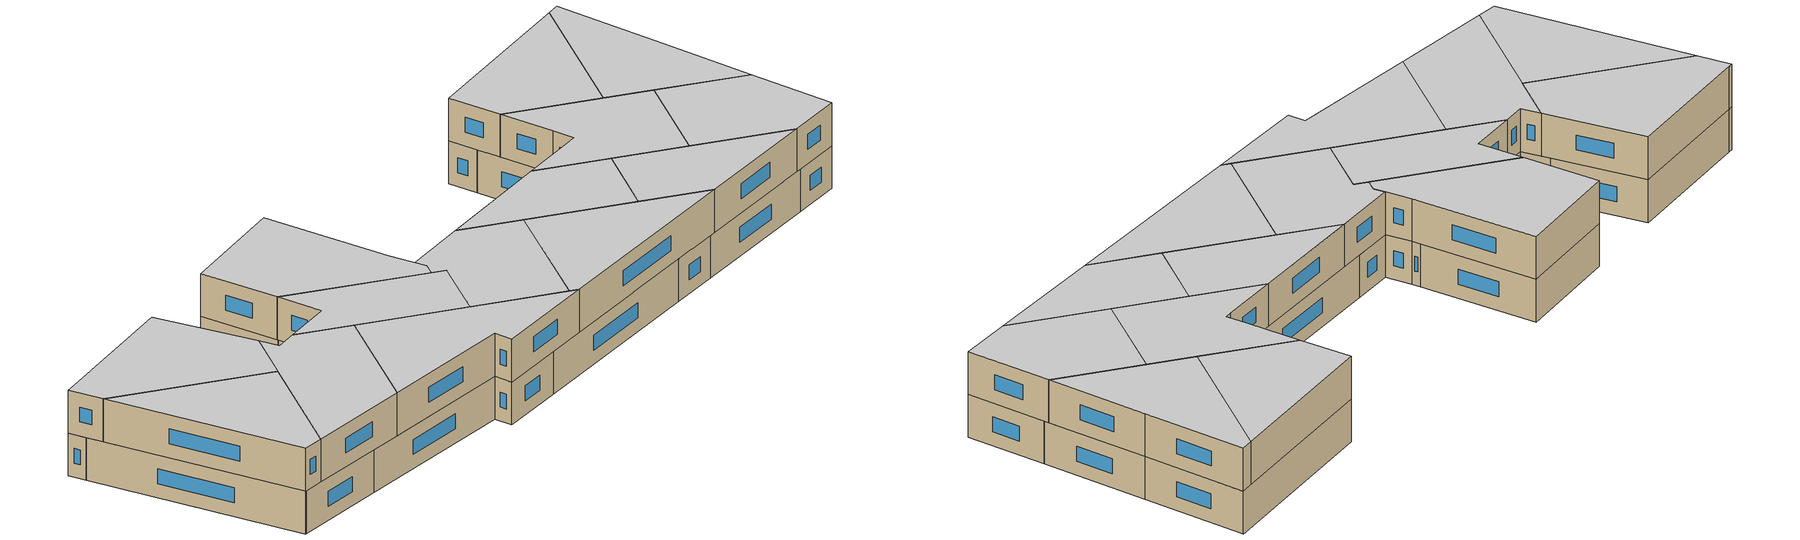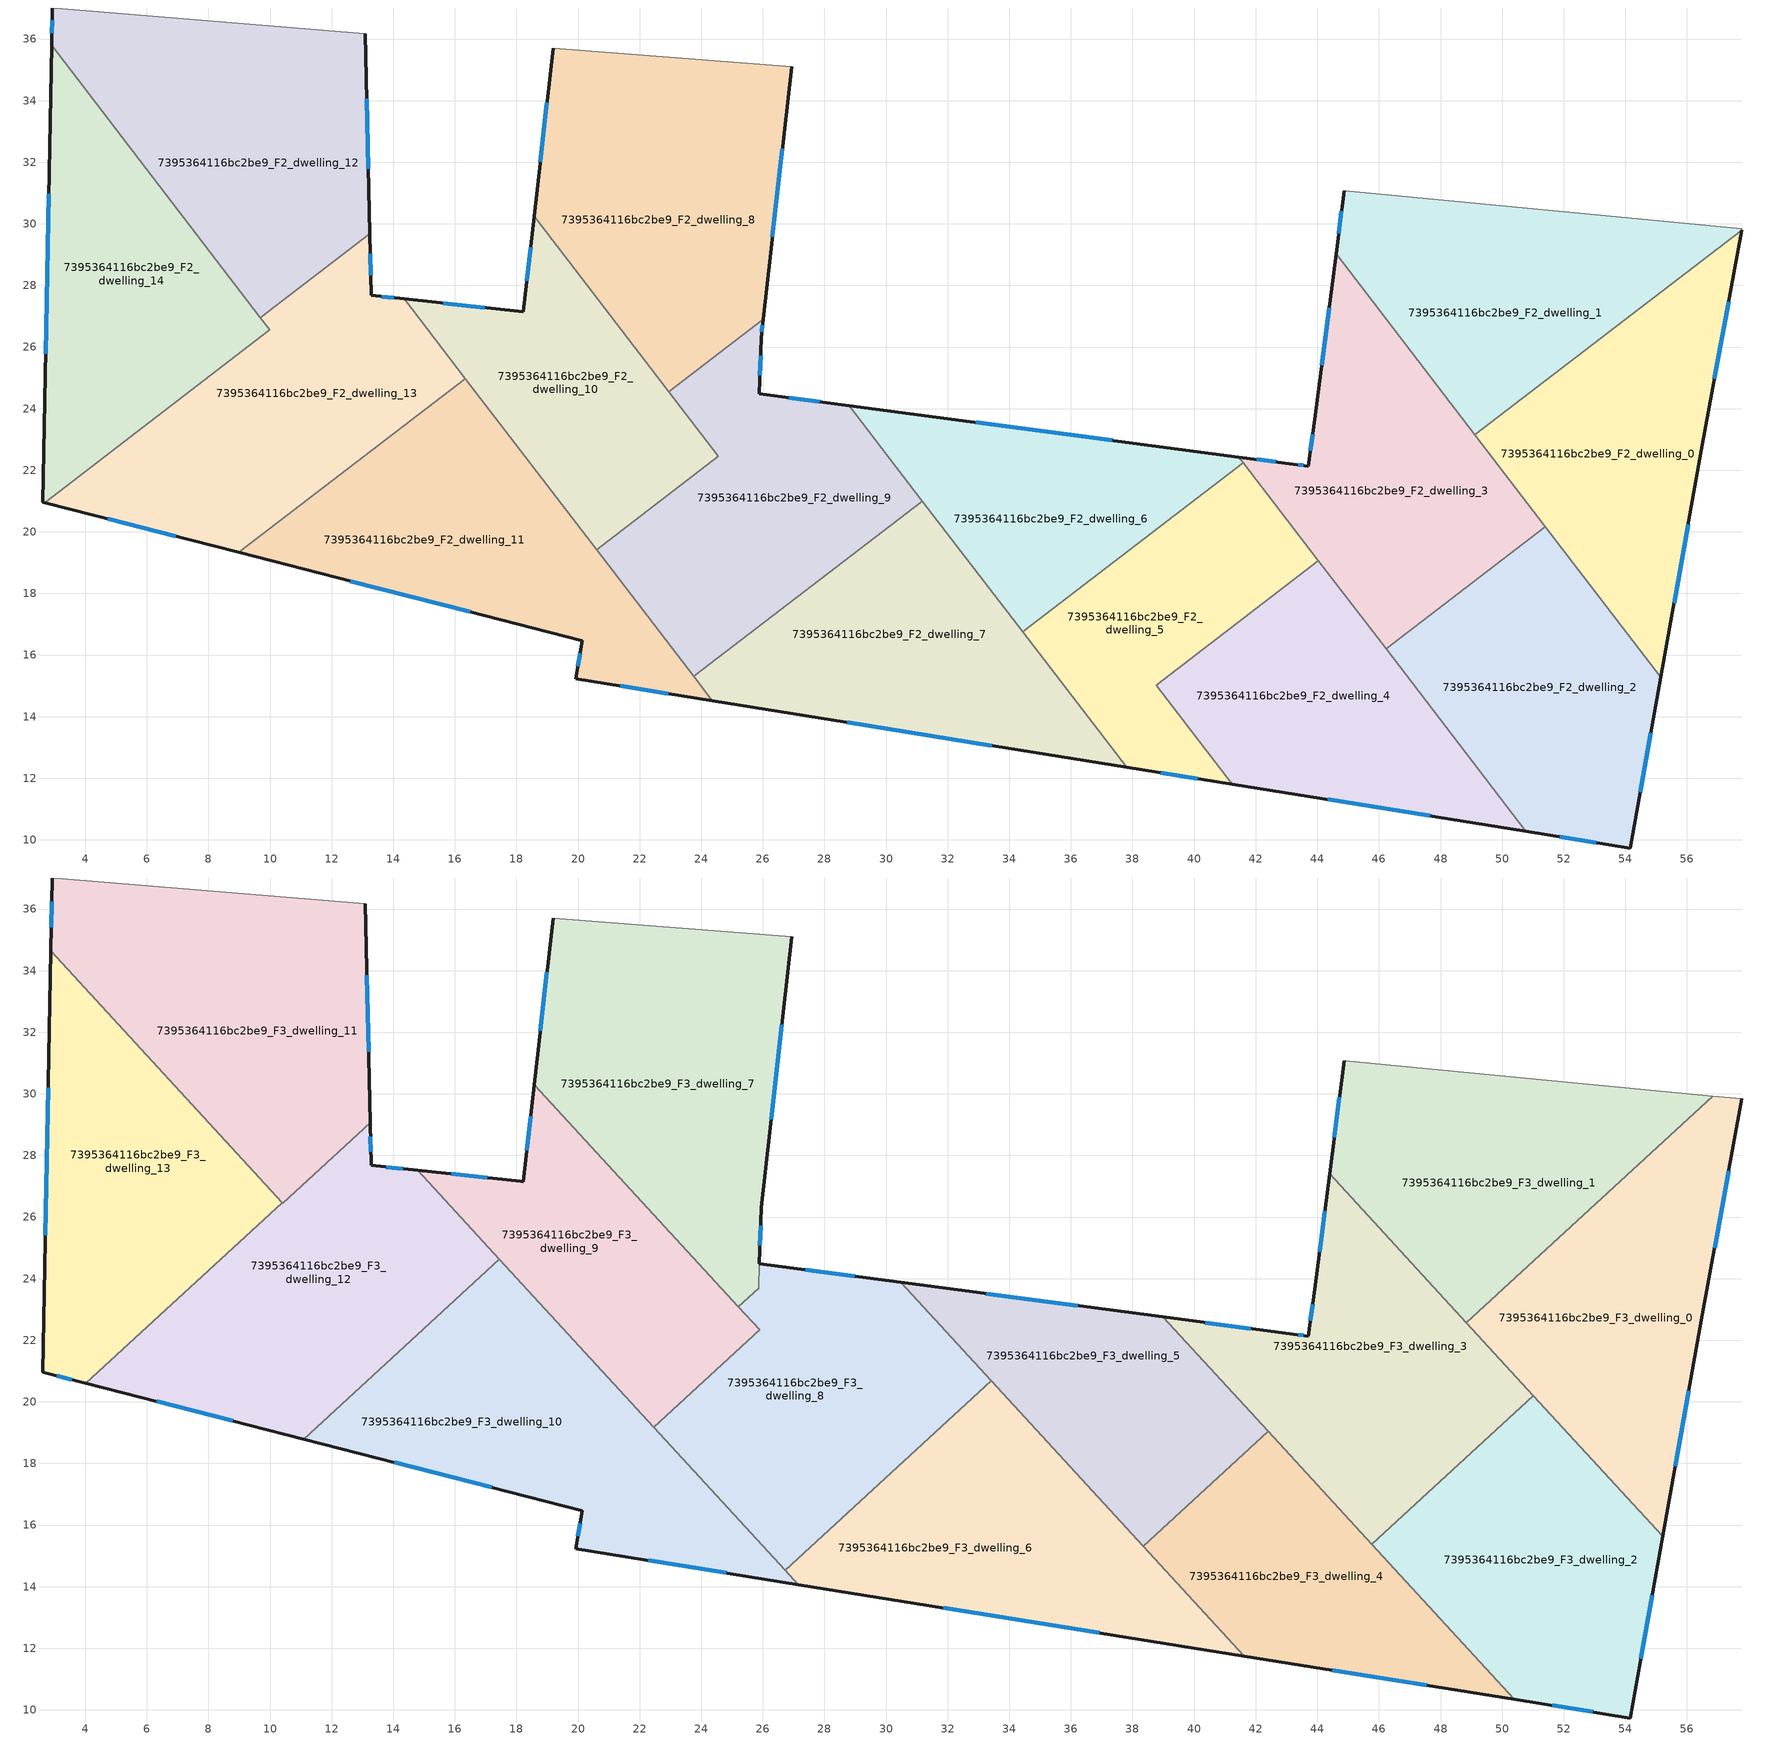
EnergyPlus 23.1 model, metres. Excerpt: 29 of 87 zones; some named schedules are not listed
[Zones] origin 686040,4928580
7395364116bc2be9_F2_dwelling_0
 floor to 7395364116bc2be9_F1_dwelling_0 (EU_floor_Construction): 57.77,29.79 56.47,22.64 55.15,15.28 49.11,23.15 z6
 wall outside (EU_wall_Construction): 55.15,15.28 56.47,22.64 57.77,29.79 z6:9
 wall to 7395364116bc2be9_F2_dwelling_1 (EU_wall_Construction): 57.77,29.79 49.11,23.15 z6:9
 wall to 7395364116bc2be9_F2_dwelling_2 (EU_wall_Construction): 51.4,20.17 55.15,15.28 z6:9
 wall to 7395364116bc2be9_F2_dwelling_3 (EU_wall_Construction): 49.11,23.15 51.4,20.17 z6:9
 window (EU_Window_Construction): 56.89,24.97 57.35,27.47 / 55.58,17.68 56.04,20.25 z6.98:8.02
 ceiling adiabatic (EU_roof_Construction): 55.22,15.63 56.47,22.64 57.77,29.79 51.27,24.81 49.26,22.96 53.19,17.84 z9
7395364116bc2be9_F2_dwelling_1
 floor to 7395364116bc2be9_F1_dwelling_1 (EU_floor_Construction): 57.78,29.84 57.77,29.79 49.11,23.15 44.61,29.03 44.87,31.08 z6
 wall outside (EU_wall_Construction): 44.87,31.08 44.61,29.03 z6:9
 wall adiabatic (EU_wall_Construction): 57.77,29.79 57.78,29.84 44.87,31.08 z6:9
 wall to 7395364116bc2be9_F2_dwelling_3 (EU_wall_Construction): 44.61,29.03 49.11,23.15 z6:9
 window (EU_Window_Construction): 44.78,30.41 44.69,29.7 z6.98:8.02
7395364116bc2be9_F2_dwelling_10
 floor to 7395364116bc2be9_F1_dwelling_10 (EU_floor_Construction): 18.57,30.25 24.55,22.46 20.6,19.43 14.36,27.56 18.22,27.15 z6
 wall outside (EU_wall_Construction): 18.57,30.25 18.22,27.15 14.36,27.56 z6:9
 wall to 7395364116bc2be9_F2_dwelling_9 (EU_wall_Construction): 20.6,19.43 24.55,22.46 22.94,24.55 z6:9
 wall to 7395364116bc2be9_F2_dwelling_8 (EU_wall_Construction): 22.94,24.55 18.57,30.25 z6:9
 wall to 7395364116bc2be9_F2_dwelling_11 (EU_wall_Construction): 16.34,24.98 20.6,19.43 z6:9
 wall to 7395364116bc2be9_F2_dwelling_13 (EU_wall_Construction): 14.36,27.56 16.34,24.98 z6:9
 window (EU_Window_Construction): 18.46,29.24 18.33,28.16 / 16.97,27.28 15.62,27.43 z6.98:8.02
7395364116bc2be9_F2_dwelling_11
 floor to 7395364116bc2be9_F1_dwelling_11 (EU_floor_Construction): 16.34,24.98 24.36,14.52 19.93,15.23 20.13,16.47 8.98,19.33 z6
 wall outside (EU_wall_Construction): 8.98,19.33 20.13,16.47 19.93,15.23 24.36,14.52 z6:9
 wall to 7395364116bc2be9_F2_dwelling_13 (EU_wall_Construction): 16.34,24.98 8.98,19.33 z6:9
 wall to 7395364116bc2be9_F2_dwelling_7 (EU_wall_Construction): 24.36,14.52 23.76,15.31 z6:9
 wall to 7395364116bc2be9_F2_dwelling_9 (EU_wall_Construction): 23.76,15.31 20.6,19.43 z6:9
 window (EU_Window_Construction): 21.37,15 22.92,14.75 / 20.06,16.06 20,15.63 / 12.61,18.4 16.5,17.4 z6.98:8.02
7395364116bc2be9_F2_dwelling_12
 floor to 7395364116bc2be9_F1_dwelling_12 (EU_floor_Construction): 13.09,36.17 13.24,29.67 9.69,26.95 2.91,35.79 2.93,37.01 3.24,36.99 z6
 wall outside (EU_wall_Construction): 13.24,29.67 13.09,36.17 / 2.93,37.01 2.91,35.79 z6:9
 wall adiabatic (EU_wall_Construction): 13.09,36.17 3.24,36.99 2.93,37.01 z6:9
 wall to 7395364116bc2be9_F2_dwelling_13 (EU_wall_Construction): 9.69,26.95 13.24,29.67 z6:9
 wall to 7395364116bc2be9_F2_dwelling_14 (EU_wall_Construction): 2.91,35.79 9.69,26.95 z6:9
 window (EU_Window_Construction): 13.19,31.78 13.14,34.05 / 2.92,36.61 2.91,36.19 z6.98:8.02
7395364116bc2be9_F2_dwelling_13
 floor to 7395364116bc2be9_F1_dwelling_13 (EU_floor_Construction): 14.36,27.56 16.34,24.98 8.98,19.33 2.69,20.95 9.99,26.55 9.69,26.95 13.24,29.67 13.28,27.68 z6
 wall outside (EU_wall_Construction): 14.36,27.56 13.28,27.68 13.24,29.67 / 2.69,20.95 8.98,19.33 z6:9
 wall to 7395364116bc2be9_F2_dwelling_14 (EU_wall_Construction): 9.69,26.95 9.99,26.55 2.69,20.95 z6:9
 window (EU_Window_Construction): 13.27,28.33 13.25,29.02 / 14.01,27.6 13.63,27.64 / 4.73,20.43 6.93,19.86 z6.98:8.02
7395364116bc2be9_F2_dwelling_14
 floor to 7395364116bc2be9_F1_dwelling_14 (EU_floor_Construction): 2.91,35.79 9.99,26.55 2.69,20.95 2.62,20.97 z6
 wall outside (EU_wall_Construction): 2.91,35.79 2.62,20.97 2.69,20.95 z6:9
 window (EU_Window_Construction): 2.81,30.97 2.71,25.79 z6.98:8.02
7395364116bc2be9_F2_dwelling_2
 floor to 7395364116bc2be9_F1_dwelling_2 (EU_floor_Construction): 51.4,20.17 55.15,15.28 54.16,9.74 50.77,10.28 46.23,16.2 z6
 wall outside (EU_wall_Construction): 50.77,10.28 54.16,9.74 55.15,15.28 z6:9
 wall to 7395364116bc2be9_F2_dwelling_3 (EU_wall_Construction): 51.4,20.17 46.23,16.2 z6:9
 wall to 7395364116bc2be9_F2_dwelling_4 (EU_wall_Construction): 46.23,16.2 50.77,10.28 z6:9
 window (EU_Window_Construction): 51.87,10.1 53.06,9.91 / 54.48,11.54 54.83,13.48 z6.98:8.02
7395364116bc2be9_F2_dwelling_3
 floor to 7395364116bc2be9_F1_dwelling_3 (EU_floor_Construction): 44.61,29.03 51.4,20.17 46.23,16.2 41.45,22.43 43.22,22.2 43.7,22.14 43.92,23.66 z6
 wall outside (EU_wall_Construction): 44.61,29.03 43.92,23.66 43.7,22.14 43.22,22.2 41.45,22.43 z6:9
 wall to 7395364116bc2be9_F2_dwelling_5 (EU_wall_Construction): 41.59,22.24 44.03,19.07 z6:9
 wall to 7395364116bc2be9_F2_dwelling_6 (EU_wall_Construction): 41.45,22.43 41.59,22.25 z6:9
 wall to 7395364116bc2be9_F2_dwelling_4 (EU_wall_Construction): 44.03,19.06 46.23,16.2 z6:9
 window (EU_Window_Construction): 43.54,22.16 43.38,22.18 / 43.85,23.16 43.77,22.63 / 44.38,27.28 44.14,25.4 / 42.65,22.27 42.03,22.35 z6.98:8.02
7395364116bc2be9_F2_dwelling_4
 floor to 7395364116bc2be9_F1_dwelling_4 (EU_floor_Construction): 44.03,19.07 50.77,10.28 41.23,11.81 38.77,15.03 z6
 wall outside (EU_wall_Construction): 41.23,11.81 50.77,10.28 z6:9
 wall to 7395364116bc2be9_F2_dwelling_5 (EU_wall_Construction): 44.03,19.07 38.77,15.03 41.23,11.81 z6:9
 window (EU_Window_Construction): 44.34,11.31 47.67,10.78 z6.98:8.02
7395364116bc2be9_F2_dwelling_5
 floor to 7395364116bc2be9_F1_dwelling_5 (EU_floor_Construction): 41.59,22.25 44.03,19.07 38.77,15.03 41.23,11.81 37.81,12.36 34.44,16.75 z6
 wall outside (EU_wall_Construction): 37.81,12.36 41.23,11.81 z6:9
 wall to 7395364116bc2be9_F2_dwelling_6 (EU_wall_Construction): 41.59,22.25 34.44,16.75 z6:9
 wall to 7395364116bc2be9_F2_dwelling_7 (EU_wall_Construction): 34.44,16.75 37.81,12.36 z6:9
 window (EU_Window_Construction): 38.92,12.18 40.12,11.99 z6.98:8.02
7395364116bc2be9_F2_dwelling_6
 floor to 7395364116bc2be9_F1_dwelling_6 (EU_floor_Construction): 41.45,22.43 41.59,22.25 34.44,16.75 28.8,24.1 z6
 wall outside (EU_wall_Construction): 41.45,22.43 28.8,24.1 z6:9
 wall to 7395364116bc2be9_F2_dwelling_9 (EU_wall_Construction): 28.8,24.1 31.18,21 z6:9
 wall to 7395364116bc2be9_F2_dwelling_7 (EU_wall_Construction): 31.18,21 34.44,16.75 z6:9
 window (EU_Window_Construction): 37.34,22.97 32.91,23.56 z6.98:8.02
 ceiling adiabatic (EU_roof_Construction): 35.96,17.92 33.42,20.69 32.24,19.61 34.44,16.75 z9
7395364116bc2be9_F2_dwelling_7
 floor to 7395364116bc2be9_F1_dwelling_7 (EU_floor_Construction): 31.18,21 37.81,12.36 24.36,14.52 23.76,15.31 z6
 wall outside (EU_wall_Construction): 24.36,14.52 37.81,12.36 z6:9
 wall to 7395364116bc2be9_F2_dwelling_9 (EU_wall_Construction): 31.18,21 23.76,15.31 z6:9
 window (EU_Window_Construction): 28.74,13.82 33.43,13.06 z6.98:8.02
7395364116bc2be9_F2_dwelling_8
 floor to 7395364116bc2be9_F1_dwelling_8 (EU_floor_Construction): 26.94,35.11 26.01,26.91 22.94,24.55 18.57,30.25 19.19,35.7 z6
 wall outside (EU_wall_Construction): 26.01,26.91 26.94,35.11 / 19.19,35.7 18.57,30.25 z6:9
 wall adiabatic (EU_wall_Construction): 26.94,35.11 19.19,35.7 z6:9
 wall to 7395364116bc2be9_F2_dwelling_9 (EU_wall_Construction): 22.94,24.55 26.01,26.91 z6:9
 window (EU_Window_Construction): 26.31,29.57 26.64,32.44 / 18.99,33.92 18.77,32.02 z6.98:8.02
7395364116bc2be9_F2_dwelling_9
 floor to 7395364116bc2be9_F1_dwelling_9 (EU_floor_Construction): 28.8,24.1 31.18,21 23.76,15.31 20.6,19.43 24.55,22.46 22.94,24.55 26.01,26.91 25.94,26.31 25.89,24.49 z6
 wall outside (EU_wall_Construction): 28.8,24.1 25.89,24.49 25.94,26.31 26.01,26.91 z6:9
 window (EU_Window_Construction): 25.96,26.5 25.99,26.71 / 25.91,25.08 25.92,25.72 / 27.85,24.23 26.84,24.36 z6.98:8.02
7395364116bc2be9_F3_dwelling_0
 floor to 7395364116bc2be9_F2_dwelling_1 (EU_floor_Construction): 57.78,29.84 57.77,29.79 51.27,24.81 56.84,29.93 z9
 floor to 7395364116bc2be9_F2_dwelling_2 (EU_floor_Construction): 51.4,20.17 53.19,17.84 51.2,20.01 z9
 floor to 7395364116bc2be9_F2_dwelling_3 (EU_floor_Construction): 49.26,22.96 51.4,20.17 51.2,20.01 48.84,22.57 z9
 floor adiabatic (EU_floor_Construction): 57.78,29.84 56.47,22.64 55.22,15.63 53.19,17.84 49.26,22.96 51.27,24.81 57.77,29.79 z9
 wall outside (EU_wall_Construction): 55.22,15.63 56.47,22.64 57.78,29.84 z9:12
 wall to 7395364116bc2be9_F3_dwelling_1 (EU_wall_Construction): 56.84,29.93 48.84,22.57 z9:12
 wall adiabatic (EU_wall_Construction): 57.78,29.84 56.84,29.93 z9:12
 wall to 7395364116bc2be9_F3_dwelling_2 (EU_wall_Construction): 51.02,20.2 55.22,15.63 z9:12
 wall to 7395364116bc2be9_F3_dwelling_3 (EU_wall_Construction): 48.84,22.57 51.02,20.2 z9:12
 window (EU_Window_Construction): 56.9,24.98 57.35,27.5 / 55.62,17.91 56.06,20.36 z9.98:11.02
 ceiling to 7395364116bc2be9_F4_dwelling_0 (EU_floor_Construction): 55.22,15.63 56.47,22.64 57.78,29.84 56.84,29.93 48.84,22.57 z12
7395364116bc2be9_F3_dwelling_1
 floor to 7395364116bc2be9_F2_dwelling_1 (EU_floor_Construction): 56.84,29.93 51.27,24.81 49.11,23.15 44.61,29.03 44.87,31.08 z9
 floor to 7395364116bc2be9_F2_dwelling_0 (EU_floor_Construction): 51.27,24.81 49.26,22.96 49.11,23.15 z9
 floor to 7395364116bc2be9_F2_dwelling_3 (EU_floor_Construction): 44.61,29.03 49.26,22.96 48.84,22.57 44.4,27.4 z9
 wall outside (EU_wall_Construction): 44.87,31.08 44.4,27.4 z9:12
 wall adiabatic (EU_wall_Construction): 56.84,29.93 44.87,31.08 z9:12
 wall to 7395364116bc2be9_F3_dwelling_3 (EU_wall_Construction): 44.4,27.4 48.84,22.57 z9:12
 window (EU_Window_Construction): 44.72,29.88 44.55,28.6 z9.98:11.02
 ceiling to 7395364116bc2be9_F4_dwelling_1 (EU_floor_Construction): 56.84,29.93 44.87,31.08 44.4,27.4 48.84,22.57 z12
7395364116bc2be9_F3_dwelling_10
 floor to 7395364116bc2be9_F2_dwelling_11 (EU_floor_Construction): 16.96,24.18 24.36,14.52 19.93,15.23 20.13,16.47 11.1,18.79 z9
 floor to 7395364116bc2be9_F2_dwelling_9 (EU_floor_Construction): 21.56,20.16 25.08,16.32 23.76,15.31 20.6,19.43 z9
 floor to 7395364116bc2be9_F2_dwelling_10 (EU_floor_Construction): 17.45,24.63 21.56,20.16 20.6,19.43 16.96,24.18 z9
 floor to 7395364116bc2be9_F2_dwelling_7 (EU_floor_Construction): 25.08,16.32 27.16,14.07 24.36,14.52 23.76,15.31 z9
 wall outside (EU_wall_Construction): 11.1,18.79 20.13,16.47 19.93,15.23 27.16,14.07 z9:12
 wall to 7395364116bc2be9_F3_dwelling_12 (EU_wall_Construction): 17.45,24.63 11.1,18.79 z9:12
 wall to 7395364116bc2be9_F3_dwelling_9 (EU_wall_Construction): 22.46,19.18 17.45,24.63 z9:12
 wall to 7395364116bc2be9_F3_dwelling_6 (EU_wall_Construction): 27.16,14.07 26.72,14.54 z9:12
 wall to 7395364116bc2be9_F3_dwelling_8 (EU_wall_Construction): 26.72,14.54 22.46,19.18 z9:12
 window (EU_Window_Construction): 20.06,16.06 20,15.63 / 14.03,18.03 17.19,17.22 / 22.28,14.85 24.81,14.45 z9.98:11.02
 ceiling to 7395364116bc2be9_F4_dwelling_10 (EU_floor_Construction): 27.16,14.07 17.45,24.63 11.1,18.79 20.13,16.47 19.93,15.23 z12
7395364116bc2be9_F3_dwelling_11
 floor to 7395364116bc2be9_F2_dwelling_12 (EU_floor_Construction): 13.09,36.17 13.24,29.67 9.85,27.07 8.33,28.72 2.91,35.79 2.93,37.01 3.24,36.99 z9
 floor to 7395364116bc2be9_F2_dwelling_13 (EU_floor_Construction): 13.24,29.67 13.25,29.06 10.41,26.45 9.85,27.07 z9
 floor to 7395364116bc2be9_F2_dwelling_14 (EU_floor_Construction): 2.91,35.79 8.33,28.72 2.89,34.64 z9
 wall outside (EU_wall_Construction): 13.25,29.06 13.09,36.17 / 2.93,37.01 2.89,34.64 z9:12
 wall adiabatic (EU_wall_Construction): 13.09,36.17 3.24,36.99 2.93,37.01 z9:12
 wall to 7395364116bc2be9_F3_dwelling_12 (EU_wall_Construction): 10.4,26.47 10.41,26.45 13.25,29.06 z9:12
 wall to 7395364116bc2be9_F3_dwelling_13 (EU_wall_Construction): 2.89,34.64 10.4,26.47 z9:12
 window (EU_Window_Construction): 13.2,31.37 13.14,33.86 / 2.92,36.24 2.9,35.41 z9.98:11.02
 ceiling to 7395364116bc2be9_F4_dwelling_11 (EU_floor_Construction): 13.25,29.06 13.09,36.17 3.24,36.99 2.93,37.01 2.89,34.64 10.41,26.45 z12
7395364116bc2be9_F3_dwelling_12
 floor to 7395364116bc2be9_F2_dwelling_13 (EU_floor_Construction): 14.36,27.56 16.34,24.98 8.98,19.33 4.03,20.61 10.4,26.47 10.41,26.45 13.25,29.06 13.28,27.68 z9
 floor to 7395364116bc2be9_F2_dwelling_11 (EU_floor_Construction): 16.34,24.98 16.96,24.18 11.1,18.79 8.98,19.33 z9
 floor to 7395364116bc2be9_F2_dwelling_10 (EU_floor_Construction): 14.8,27.51 17.45,24.63 16.96,24.18 14.36,27.56 z9
 wall outside (EU_wall_Construction): 14.8,27.51 13.28,27.68 13.25,29.06 / 4.03,20.61 11.1,18.79 z9:12
 wall to 7395364116bc2be9_F3_dwelling_13 (EU_wall_Construction): 10.4,26.47 4.03,20.61 z9:12
 wall to 7395364116bc2be9_F3_dwelling_9 (EU_wall_Construction): 17.45,24.63 14.8,27.51 z9:12
 window (EU_Window_Construction): 14.3,27.57 13.77,27.62 / 6.33,20.02 8.8,19.38 / 13.27,28.13 13.26,28.61 z9.98:11.02
 ceiling to 7395364116bc2be9_F4_dwelling_12 (EU_floor_Construction): 17.45,24.63 14.8,27.51 13.28,27.68 13.25,29.06 10.41,26.45 10.4,26.47 4.03,20.61 11.1,18.79 z12
7395364116bc2be9_F3_dwelling_13
 floor to 7395364116bc2be9_F2_dwelling_14 (EU_floor_Construction): 8.33,28.72 9.99,26.55 2.69,20.95 2.62,20.97 2.89,34.64 z9
 floor to 7395364116bc2be9_F2_dwelling_12 (EU_floor_Construction): 8.33,28.72 9.85,27.07 9.69,26.95 z9
 floor to 7395364116bc2be9_F2_dwelling_13 (EU_floor_Construction): 9.85,27.07 10.4,26.47 4.03,20.61 2.69,20.95 9.99,26.55 9.69,26.95 z9
 wall outside (EU_wall_Construction): 2.89,34.64 2.62,20.97 4.03,20.61 z9:12
 window (EU_Window_Construction): 3.08,20.85 3.57,20.72 / 2.8,30.2 2.71,25.42 z9.98:11.02
 ceiling to 7395364116bc2be9_F4_dwelling_13 (EU_floor_Construction): 10.4,26.47 2.89,34.64 2.62,20.97 4.03,20.61 z12
7395364116bc2be9_F3_dwelling_2
 floor to 7395364116bc2be9_F2_dwelling_2 (EU_floor_Construction): 53.19,17.84 55.15,15.28 54.16,9.74 50.77,10.28 46.41,15.97 48.85,18.21 51.19,20.01 z9
 floor to 7395364116bc2be9_F2_dwelling_0 (EU_floor_Construction): 53.19,17.84 55.22,15.63 55.15,15.28 z9
 floor to 7395364116bc2be9_F2_dwelling_3 (EU_floor_Construction): 51.02,20.2 51.19,20.01 48.85,18.21 z9
 floor to 7395364116bc2be9_F2_dwelling_4 (EU_floor_Construction): 46.41,15.97 50.77,10.28 50.4,10.34 45.77,15.38 z9
 wall outside (EU_wall_Construction): 50.4,10.34 54.16,9.74 55.22,15.63 z9:12
 wall to 7395364116bc2be9_F3_dwelling_3 (EU_wall_Construction): 51.02,20.2 45.77,15.38 z9:12
 wall to 7395364116bc2be9_F3_dwelling_4 (EU_wall_Construction): 45.77,15.38 50.4,10.34 z9:12
 window (EU_Window_Construction): 51.62,10.14 52.94,9.93 / 54.5,11.65 54.87,13.72 z9.98:11.02
 ceiling to 7395364116bc2be9_F4_dwelling_2 (EU_floor_Construction): 54.16,9.74 55.22,15.63 51.02,20.2 45.77,15.38 50.4,10.34 z12
7395364116bc2be9_F3_dwelling_3
 floor to 7395364116bc2be9_F2_dwelling_3 (EU_floor_Construction): 44.4,27.4 51.02,20.2 48.85,18.21 46.23,16.2 41.45,22.43 43.22,22.2 43.7,22.14 43.92,23.66 z9
 floor to 7395364116bc2be9_F2_dwelling_2 (EU_floor_Construction): 48.85,18.21 46.41,15.97 46.23,16.2 z9
 floor to 7395364116bc2be9_F2_dwelling_4 (EU_floor_Construction): 44.03,19.07 46.41,15.97 45.77,15.38 43.06,18.32 z9
 floor to 7395364116bc2be9_F2_dwelling_6 (EU_floor_Construction): 41.45,22.43 41.59,22.24 40.34,21.28 38.99,22.76 z9
 floor to 7395364116bc2be9_F2_dwelling_5 (EU_floor_Construction): 41.59,22.24 44.03,19.07 43.06,18.32 40.34,21.28 z9
 wall outside (EU_wall_Construction): 44.4,27.4 43.92,23.66 43.7,22.14 43.22,22.2 38.99,22.76 z9:12
 wall to 7395364116bc2be9_F3_dwelling_5 (EU_wall_Construction): 38.99,22.76 42.4,19.04 z9:12
 wall to 7395364116bc2be9_F3_dwelling_4 (EU_wall_Construction): 42.4,19.04 45.77,15.38 z9:12
 window (EU_Window_Construction): 41.84,22.38 40.36,22.57 / 43.54,22.16 43.38,22.18 / 43.85,23.16 43.77,22.63 / 44.24,26.19 44.07,24.87 z9.98:11.02
 ceiling to 7395364116bc2be9_F4_dwelling_3 (EU_floor_Construction): 51.02,20.2 44.4,27.4 43.92,23.66 43.7,22.14 43.22,22.2 38.99,22.76 45.77,15.38 z12
7395364116bc2be9_F3_dwelling_4
 floor to 7395364116bc2be9_F2_dwelling_4 (EU_floor_Construction): 43.06,18.32 50.4,10.34 41.63,11.75 39.52,14.04 38.77,15.03 z9
 floor to 7395364116bc2be9_F2_dwelling_5 (EU_floor_Construction): 42.4,19.04 43.06,18.32 38.77,15.03 39.52,14.04 38.35,15.32 z9
 wall outside (EU_wall_Construction): 41.63,11.75 50.4,10.34 z9:12
 wall to 7395364116bc2be9_F3_dwelling_5 (EU_wall_Construction): 42.4,19.04 38.35,15.32 z9:12
 wall to 7395364116bc2be9_F3_dwelling_6 (EU_wall_Construction): 38.35,15.32 41.63,11.75 z9:12
 window (EU_Window_Construction): 44.48,11.29 47.55,10.8 z9.98:11.02
 ceiling to 7395364116bc2be9_F4_dwelling_4 (EU_floor_Construction): 50.4,10.34 42.4,19.04 38.35,15.32 41.63,11.75 z12
7395364116bc2be9_F3_dwelling_5
 floor to 7395364116bc2be9_F2_dwelling_6 (EU_floor_Construction): 38.99,22.76 40.34,21.28 35.96,17.92 30.48,23.88 z9
 floor to 7395364116bc2be9_F2_dwelling_5 (EU_floor_Construction): 40.34,21.28 42.4,19.04 38.35,15.32 35.96,17.92 z9
 wall outside (EU_wall_Construction): 38.99,22.76 30.48,23.88 z9:12
 wall to 7395364116bc2be9_F3_dwelling_8 (EU_wall_Construction): 30.48,23.88 33.42,20.69 z9:12
 wall to 7395364116bc2be9_F3_dwelling_6 (EU_wall_Construction): 33.42,20.69 38.35,15.32 z9:12
 window (EU_Window_Construction): 36.22,23.12 33.25,23.51 z9.98:11.02
 ceiling to 7395364116bc2be9_F4_dwelling_5 (EU_floor_Construction): 42.4,19.04 38.99,22.76 30.48,23.88 38.35,15.32 z12
7395364116bc2be9_F3_dwelling_6
 floor to 7395364116bc2be9_F2_dwelling_7 (EU_floor_Construction): 32.24,19.61 37.81,12.36 27.16,14.07 26.72,14.54 z9
 floor to 7395364116bc2be9_F2_dwelling_5 (EU_floor_Construction): 39.52,14.04 41.23,11.81 37.81,12.36 34.44,16.75 35.96,17.92 z9
 floor adiabatic (EU_floor_Construction): 33.42,20.69 35.96,17.92 34.44,16.75 32.24,19.61 z9
 floor to 7395364116bc2be9_F2_dwelling_4 (EU_floor_Construction): 39.52,14.04 41.63,11.75 41.23,11.81 z9
 wall outside (EU_wall_Construction): 27.16,14.07 41.63,11.75 z9:12
 wall to 7395364116bc2be9_F3_dwelling_8 (EU_wall_Construction): 33.42,20.69 26.72,14.54 z9:12
 window (EU_Window_Construction): 31.86,13.31 36.92,12.5 z9.98:11.02
 ceiling to 7395364116bc2be9_F4_dwelling_6 (EU_floor_Construction): 41.63,11.75 33.42,20.69 26.72,14.54 27.16,14.07 z12
7395364116bc2be9_F3_dwelling_7
 floor to 7395364116bc2be9_F2_dwelling_8 (EU_floor_Construction): 26.94,35.11 26.01,26.91 23.48,24.97 18.58,30.29 19.19,35.7 z9
 floor to 7395364116bc2be9_F2_dwelling_9 (EU_floor_Construction): 26.01,26.91 25.94,26.31 25.87,23.69 25.21,23.08 23.48,24.97 z9
 wall outside (EU_wall_Construction): 19.19,35.7 18.58,30.29 / 25.89,24.49 25.94,26.31 26.94,35.11 z9:12
 wall adiabatic (EU_wall_Construction): 26.94,35.11 19.19,35.7 z9:12
 wall to 7395364116bc2be9_F3_dwelling_8 (EU_wall_Construction): 25.21,23.08 25.87,23.69 25.89,24.49 z9:12
 wall to 7395364116bc2be9_F3_dwelling_9 (EU_wall_Construction): 18.58,30.29 25.21,23.08 z9:12
 window (EU_Window_Construction): 18.99,33.94 18.78,32.05 / 26.27,29.17 26.61,32.25 / 25.91,25.08 25.92,25.72 z9.98:11.02
 ceiling to 7395364116bc2be9_F4_dwelling_7 (EU_floor_Construction): 25.87,23.69 25.94,26.31 26.94,35.11 19.19,35.7 18.58,30.29 25.21,23.08 z12
7395364116bc2be9_F3_dwelling_8
 floor to 7395364116bc2be9_F2_dwelling_9 (EU_floor_Construction): 28.8,24.1 31.18,21 25.08,16.32 22.46,19.18 25.89,22.34 25.21,23.08 25.87,23.69 25.89,24.49 z9
 floor to 7395364116bc2be9_F2_dwelling_7 (EU_floor_Construction): 31.18,21 32.24,19.61 26.72,14.54 25.08,16.32 z9
 floor to 7395364116bc2be9_F2_dwelling_6 (EU_floor_Construction): 30.48,23.88 33.42,20.69 32.24,19.61 28.8,24.1 z9
 wall outside (EU_wall_Construction): 30.48,23.88 25.89,24.49 z9:12
 wall to 7395364116bc2be9_F3_dwelling_9 (EU_wall_Construction): 25.21,23.08 25.89,22.34 22.46,19.18 z9:12
 window (EU_Window_Construction): 28.99,24.08 27.38,24.29 z9.98:11.02
 ceiling to 7395364116bc2be9_F4_dwelling_8 (EU_floor_Construction): 33.42,20.69 30.48,23.88 25.89,24.49 25.87,23.69 25.21,23.08 25.89,22.34 22.46,19.18 26.72,14.54 z12
7395364116bc2be9_F3_dwelling_9
 floor to 7395364116bc2be9_F2_dwelling_10 (EU_floor_Construction): 18.57,30.25 24.55,22.46 21.56,20.16 14.8,27.51 18.13,27.16 18.22,27.15 z9
 floor to 7395364116bc2be9_F2_dwelling_8 (EU_floor_Construction): 18.58,30.29 23.48,24.97 22.94,24.55 18.57,30.25 z9
 floor to 7395364116bc2be9_F2_dwelling_9 (EU_floor_Construction): 23.48,24.97 25.89,22.34 22.46,19.18 21.56,20.16 24.55,22.46 22.94,24.55 z9
 wall outside (EU_wall_Construction): 18.58,30.29 18.22,27.15 18.13,27.16 14.8,27.51 z9:12
 window (EU_Window_Construction): 18.46,29.27 18.34,28.17 / 17.05,27.27 15.88,27.4 z9.98:11.02
 ceiling to 7395364116bc2be9_F4_dwelling_9 (EU_floor_Construction): 25.89,22.34 18.58,30.29 18.22,27.15 18.13,27.16 14.8,27.51 22.46,19.18 z12
[Building]
EU S2 Campaign: North Axis=0; Terrain=City; Solar Distribution=FullExterior
[Site:Location]
Bologna: Latitude=44.5; Longitude=11.25; Time Zone=1; Elevation=37
[SizingPeriod:WeatherFileDays]
AnnualSizingPeriod: Begin Month=1; Begin Day of Month=1; End Month=12; End Day of Month=31; Day of Week for Start Day=Monday; Use Weather File Daylight Saving Period=No; Use Weather File Rain and Snow Indicators=No
[MATERIAL]
EU_InternalMass_Material: Roughness=MediumRough; Thickness=0.1; Conductivity=1; Density=1800; Specific Heat=900; Thermal Absorptance=0.9; Solar Absorptance=0.7; Visible Absorptance=0.7
[MATERIAL:NOMASS] Roughness=MediumRough; Thermal Absorptance=0.9; Solar Absorptance=0.7; Visible Absorptance=0.7
Name | Thermal Resistance
EU_wall_NoMass | 0.905828
EU_roof_NoMass | 0.37593
EU_floor_NoMass | 0.67114
[WINDOWMATERIAL:SIMPLEGLAZINGSYSTEM]
EU_Window_SimpleGlazing: UFactor=4.52486; Solar Heat Gain Coefficient=0.85; Visible Transmittance=0.85
[CONSTRUCTION]
EU_wall_Construction: EU_wall_NoMass
EU_roof_Construction: EU_roof_NoMass
EU_floor_Construction: EU_floor_NoMass
EU_Window_Construction: EU_Window_SimpleGlazing
EU_InternalMass_Construction: EU_InternalMass_Material
[ZONE] Type=1; Multiplier=1; Ceiling Height=autocalculate; Floor Area=autocalculate; Part of Total Floor Area=Yes
Name | Volume
7395364116bc2be9_F2_dwelling_0 | 162.166
7395364116bc2be9_F3_dwelling_0 | 173.753
7395364116bc2be9_F2_dwelling_1 | 162.172
7395364116bc2be9_F3_dwelling_1 | 173.744
7395364116bc2be9_F2_dwelling_10 | 131.656
7395364116bc2be9_F3_dwelling_10 | 191.401
7395364116bc2be9_F2_dwelling_11 | 177.427
7395364116bc2be9_F3_dwelling_11 | 209.577
7395364116bc2be9_F2_dwelling_12 | 192.691
7395364116bc2be9_F3_dwelling_12 | 191.391
7395364116bc2be9_F2_dwelling_13 | 177.431
7395364116bc2be9_F3_dwelling_13 | 173.224
7395364116bc2be9_F2_dwelling_14 | 162.185
7395364116bc2be9_F2_dwelling_2 | 162.153
7395364116bc2be9_F3_dwelling_2 | 173.747
7395364116bc2be9_F2_dwelling_3 | 162.156
7395364116bc2be9_F3_dwelling_3 | 173.749
7395364116bc2be9_F2_dwelling_4 | 150.555
7395364116bc2be9_F3_dwelling_4 | 137.591
7395364116bc2be9_F2_dwelling_5 | 128.455
7395364116bc2be9_F3_dwelling_5 | 137.587
7395364116bc2be9_F2_dwelling_6 | 128.482
7395364116bc2be9_F3_dwelling_6 | 174.209
7395364116bc2be9_F2_dwelling_7 | 166.667
7395364116bc2be9_F3_dwelling_7 | 209.046
7395364116bc2be9_F2_dwelling_8 | 201.667
7395364116bc2be9_F3_dwelling_8 | 175.085
7395364116bc2be9_F2_dwelling_9 | 166.653
7395364116bc2be9_F3_dwelling_9 | 138.47
[INTERNALMASS] Construction=EU_InternalMass_Construction
Name | Zone or ZoneList | Surface Area
7395364116bc2be9_F2_dwelling_0_EU_InternalMass | 7395364116bc2be9_F2_dwelling_0 | 54.0569
7395364116bc2be9_F2_dwelling_1_EU_InternalMass | 7395364116bc2be9_F2_dwelling_1 | 54.0583
7395364116bc2be9_F2_dwelling_2_EU_InternalMass | 7395364116bc2be9_F2_dwelling_2 | 54.0518
7395364116bc2be9_F2_dwelling_3_EU_InternalMass | 7395364116bc2be9_F2_dwelling_3 | 54.0509
7395364116bc2be9_F2_dwelling_4_EU_InternalMass | 7395364116bc2be9_F2_dwelling_4 | 50.1848
7395364116bc2be9_F2_dwelling_5_EU_InternalMass | 7395364116bc2be9_F2_dwelling_5 | 42.8185
7395364116bc2be9_F2_dwelling_6_EU_InternalMass | 7395364116bc2be9_F2_dwelling_6 | 42.8298
7395364116bc2be9_F2_dwelling_7_EU_InternalMass | 7395364116bc2be9_F2_dwelling_7 | 55.5563
7395364116bc2be9_F2_dwelling_8_EU_InternalMass | 7395364116bc2be9_F2_dwelling_8 | 67.2217
7395364116bc2be9_F2_dwelling_9_EU_InternalMass | 7395364116bc2be9_F2_dwelling_9 | 55.5511
7395364116bc2be9_F2_dwelling_10_EU_InternalMass | 7395364116bc2be9_F2_dwelling_10 | 43.8846
7395364116bc2be9_F2_dwelling_11_EU_InternalMass | 7395364116bc2be9_F2_dwelling_11 | 59.1433
7395364116bc2be9_F2_dwelling_12_EU_InternalMass | 7395364116bc2be9_F2_dwelling_12 | 64.2295
7395364116bc2be9_F2_dwelling_13_EU_InternalMass | 7395364116bc2be9_F2_dwelling_13 | 59.1433
7395364116bc2be9_F2_dwelling_14_EU_InternalMass | 7395364116bc2be9_F2_dwelling_14 | 54.0558
7395364116bc2be9_F3_dwelling_0_EU_InternalMass | 7395364116bc2be9_F3_dwelling_0 | 57.917
7395364116bc2be9_F3_dwelling_1_EU_InternalMass | 7395364116bc2be9_F3_dwelling_1 | 57.9136
7395364116bc2be9_F3_dwelling_2_EU_InternalMass | 7395364116bc2be9_F3_dwelling_2 | 57.9146
7395364116bc2be9_F3_dwelling_3_EU_InternalMass | 7395364116bc2be9_F3_dwelling_3 | 57.9166
7395364116bc2be9_F3_dwelling_4_EU_InternalMass | 7395364116bc2be9_F3_dwelling_4 | 45.8621
7395364116bc2be9_F3_dwelling_5_EU_InternalMass | 7395364116bc2be9_F3_dwelling_5 | 45.8637
7395364116bc2be9_F3_dwelling_6_EU_InternalMass | 7395364116bc2be9_F3_dwelling_6 | 58.0672
7395364116bc2be9_F3_dwelling_7_EU_InternalMass | 7395364116bc2be9_F3_dwelling_7 | 69.6818
7395364116bc2be9_F3_dwelling_8_EU_InternalMass | 7395364116bc2be9_F3_dwelling_8 | 58.3612
7395364116bc2be9_F3_dwelling_9_EU_InternalMass | 7395364116bc2be9_F3_dwelling_9 | 46.1566
7395364116bc2be9_F3_dwelling_10_EU_InternalMass | 7395364116bc2be9_F3_dwelling_10 | 63.7983
7395364116bc2be9_F3_dwelling_11_EU_InternalMass | 7395364116bc2be9_F3_dwelling_11 | 69.8589
7395364116bc2be9_F3_dwelling_12_EU_InternalMass | 7395364116bc2be9_F3_dwelling_12 | 63.7968
7395364116bc2be9_F3_dwelling_13_EU_InternalMass | 7395364116bc2be9_F3_dwelling_13 | 57.7408
[OTHEREQUIPMENT] Fuel Type=Electricity; Design Level Calculation Method=Watts/Area; Power per Zone Floor Area=1; Fraction Latent=0; Fraction Radiant=0; Fraction Lost=0; Carbon Dioxide Generation Rate=0; EndUse Subcategory=EU_Step8_InternalGains
Name | Zone or ZoneList or Space or SpaceList | Schedule
EU_Step8_InternalGain_7395364116bc2be9_F2_dwelling_0_f000 | 7395364116bc2be9_F2_dwelling_0 | EU_Step8_GainSchedule_7395364116bc2be9_F2_dwelling_0_f000
EU_Step8_InternalGain_7395364116bc2be9_F2_dwelling_1_f000 | 7395364116bc2be9_F2_dwelling_1 | EU_Step8_GainSchedule_7395364116bc2be9_F2_dwelling_1_f000
EU_Step8_InternalGain_7395364116bc2be9_F2_dwelling_2_f000 | 7395364116bc2be9_F2_dwelling_2 | EU_Step8_GainSchedule_7395364116bc2be9_F2_dwelling_2_f000
EU_Step8_InternalGain_7395364116bc2be9_F2_dwelling_3_f000 | 7395364116bc2be9_F2_dwelling_3 | EU_Step8_GainSchedule_7395364116bc2be9_F2_dwelling_3_f000
EU_Step8_InternalGain_7395364116bc2be9_F2_dwelling_4_f000 | 7395364116bc2be9_F2_dwelling_4 | EU_Step8_GainSchedule_7395364116bc2be9_F2_dwelling_4_f000
EU_Step8_InternalGain_7395364116bc2be9_F2_dwelling_5_f000 | 7395364116bc2be9_F2_dwelling_5 | EU_Step8_GainSchedule_7395364116bc2be9_F2_dwelling_5_f000
EU_Step8_InternalGain_7395364116bc2be9_F2_dwelling_6_f000 | 7395364116bc2be9_F2_dwelling_6 | EU_Step8_GainSchedule_7395364116bc2be9_F2_dwelling_6_f000
EU_Step8_InternalGain_7395364116bc2be9_F2_dwelling_7_f000 | 7395364116bc2be9_F2_dwelling_7 | EU_Step8_GainSchedule_7395364116bc2be9_F2_dwelling_7_f000
EU_Step8_InternalGain_7395364116bc2be9_F2_dwelling_8_f000 | 7395364116bc2be9_F2_dwelling_8 | EU_Step8_GainSchedule_7395364116bc2be9_F2_dwelling_8_f000
EU_Step8_InternalGain_7395364116bc2be9_F2_dwelling_9_f000 | 7395364116bc2be9_F2_dwelling_9 | EU_Step8_GainSchedule_7395364116bc2be9_F2_dwelling_9_f000
EU_Step8_InternalGain_7395364116bc2be9_F2_dwelling_10_f000 | 7395364116bc2be9_F2_dwelling_10 | EU_Step8_GainSchedule_7395364116bc2be9_F2_dwelling_10_f000
EU_Step8_InternalGain_7395364116bc2be9_F2_dwelling_11_f000 | 7395364116bc2be9_F2_dwelling_11 | EU_Step8_GainSchedule_7395364116bc2be9_F2_dwelling_11_f000
EU_Step8_InternalGain_7395364116bc2be9_F2_dwelling_12_f000 | 7395364116bc2be9_F2_dwelling_12 | EU_Step8_GainSchedule_7395364116bc2be9_F2_dwelling_12_f000
EU_Step8_InternalGain_7395364116bc2be9_F2_dwelling_13_f000 | 7395364116bc2be9_F2_dwelling_13 | EU_Step8_GainSchedule_7395364116bc2be9_F2_dwelling_13_f000
EU_Step8_InternalGain_7395364116bc2be9_F2_dwelling_14_f000 | 7395364116bc2be9_F2_dwelling_14 | EU_Step8_GainSchedule_7395364116bc2be9_F2_dwelling_14_f000
EU_Step8_InternalGain_7395364116bc2be9_F3_dwelling_0_f000 | 7395364116bc2be9_F3_dwelling_0 | EU_Step8_GainSchedule_7395364116bc2be9_F3_dwelling_0_f000
EU_Step8_InternalGain_7395364116bc2be9_F3_dwelling_1_f000 | 7395364116bc2be9_F3_dwelling_1 | EU_Step8_GainSchedule_7395364116bc2be9_F3_dwelling_1_f000
EU_Step8_InternalGain_7395364116bc2be9_F3_dwelling_2_f000 | 7395364116bc2be9_F3_dwelling_2 | EU_Step8_GainSchedule_7395364116bc2be9_F3_dwelling_2_f000
EU_Step8_InternalGain_7395364116bc2be9_F3_dwelling_3_f000 | 7395364116bc2be9_F3_dwelling_3 | EU_Step8_GainSchedule_7395364116bc2be9_F3_dwelling_3_f000
EU_Step8_InternalGain_7395364116bc2be9_F3_dwelling_4_f000 | 7395364116bc2be9_F3_dwelling_4 | EU_Step8_GainSchedule_7395364116bc2be9_F3_dwelling_4_f000
EU_Step8_InternalGain_7395364116bc2be9_F3_dwelling_5_f000 | 7395364116bc2be9_F3_dwelling_5 | EU_Step8_GainSchedule_7395364116bc2be9_F3_dwelling_5_f000
EU_Step8_InternalGain_7395364116bc2be9_F3_dwelling_6_f000 | 7395364116bc2be9_F3_dwelling_6 | EU_Step8_GainSchedule_7395364116bc2be9_F3_dwelling_6_f000
EU_Step8_InternalGain_7395364116bc2be9_F3_dwelling_7_f000 | 7395364116bc2be9_F3_dwelling_7 | EU_Step8_GainSchedule_7395364116bc2be9_F3_dwelling_7_f000
EU_Step8_InternalGain_7395364116bc2be9_F3_dwelling_8_f000 | 7395364116bc2be9_F3_dwelling_8 | EU_Step8_GainSchedule_7395364116bc2be9_F3_dwelling_8_f000
EU_Step8_InternalGain_7395364116bc2be9_F3_dwelling_9_f000 | 7395364116bc2be9_F3_dwelling_9 | EU_Step8_GainSchedule_7395364116bc2be9_F3_dwelling_9_f000
EU_Step8_InternalGain_7395364116bc2be9_F3_dwelling_10_f000 | 7395364116bc2be9_F3_dwelling_10 | EU_Step8_GainSchedule_7395364116bc2be9_F3_dwelling_10_f000
EU_Step8_InternalGain_7395364116bc2be9_F3_dwelling_11_f000 | 7395364116bc2be9_F3_dwelling_11 | EU_Step8_GainSchedule_7395364116bc2be9_F3_dwelling_11_f000
EU_Step8_InternalGain_7395364116bc2be9_F3_dwelling_12_f000 | 7395364116bc2be9_F3_dwelling_12 | EU_Step8_GainSchedule_7395364116bc2be9_F3_dwelling_12_f000
EU_Step8_InternalGain_7395364116bc2be9_F3_dwelling_13_f000 | 7395364116bc2be9_F3_dwelling_13 | EU_Step8_GainSchedule_7395364116bc2be9_F3_dwelling_13_f000
[ZONEVENTILATION:DESIGNFLOWRATE] Schedule=EU_AlwaysOn; Design Flow Rate Calculation Method=AirChanges/Hour; Air Changes per Hour=0.73129; Ventilation Type=Natural; Fan Pressure Rise=0; Fan Total Efficiency=1; Constant Term Coefficient=1; Temperature Term Coefficient=0; Velocity Term Coefficient=0; Velocity Squared Term Coefficient=0; Minimum Indoor Temperature=-100; Maximum Indoor Temperature=100; Delta Temperature=-100; Minimum Outdoor Temperature=-100; Maximum Outdoor Temperature=100; Maximum Wind Speed=40
Name | Zone or ZoneList or Space or SpaceList
EU_ConstantAir_7395364116bc2be9_F2_dwelling_0 | 7395364116bc2be9_F2_dwelling_0
EU_ConstantAir_7395364116bc2be9_F2_dwelling_1 | 7395364116bc2be9_F2_dwelling_1
EU_ConstantAir_7395364116bc2be9_F2_dwelling_2 | 7395364116bc2be9_F2_dwelling_2
EU_ConstantAir_7395364116bc2be9_F2_dwelling_3 | 7395364116bc2be9_F2_dwelling_3
EU_ConstantAir_7395364116bc2be9_F2_dwelling_4 | 7395364116bc2be9_F2_dwelling_4
EU_ConstantAir_7395364116bc2be9_F2_dwelling_5 | 7395364116bc2be9_F2_dwelling_5
EU_ConstantAir_7395364116bc2be9_F2_dwelling_6 | 7395364116bc2be9_F2_dwelling_6
EU_ConstantAir_7395364116bc2be9_F2_dwelling_7 | 7395364116bc2be9_F2_dwelling_7
EU_ConstantAir_7395364116bc2be9_F2_dwelling_8 | 7395364116bc2be9_F2_dwelling_8
EU_ConstantAir_7395364116bc2be9_F2_dwelling_9 | 7395364116bc2be9_F2_dwelling_9
EU_ConstantAir_7395364116bc2be9_F2_dwelling_10 | 7395364116bc2be9_F2_dwelling_10
EU_ConstantAir_7395364116bc2be9_F2_dwelling_11 | 7395364116bc2be9_F2_dwelling_11
EU_ConstantAir_7395364116bc2be9_F2_dwelling_12 | 7395364116bc2be9_F2_dwelling_12
EU_ConstantAir_7395364116bc2be9_F2_dwelling_13 | 7395364116bc2be9_F2_dwelling_13
EU_ConstantAir_7395364116bc2be9_F2_dwelling_14 | 7395364116bc2be9_F2_dwelling_14
EU_ConstantAir_7395364116bc2be9_F3_dwelling_0 | 7395364116bc2be9_F3_dwelling_0
EU_ConstantAir_7395364116bc2be9_F3_dwelling_1 | 7395364116bc2be9_F3_dwelling_1
EU_ConstantAir_7395364116bc2be9_F3_dwelling_2 | 7395364116bc2be9_F3_dwelling_2
EU_ConstantAir_7395364116bc2be9_F3_dwelling_3 | 7395364116bc2be9_F3_dwelling_3
EU_ConstantAir_7395364116bc2be9_F3_dwelling_4 | 7395364116bc2be9_F3_dwelling_4
EU_ConstantAir_7395364116bc2be9_F3_dwelling_5 | 7395364116bc2be9_F3_dwelling_5
EU_ConstantAir_7395364116bc2be9_F3_dwelling_6 | 7395364116bc2be9_F3_dwelling_6
EU_ConstantAir_7395364116bc2be9_F3_dwelling_7 | 7395364116bc2be9_F3_dwelling_7
EU_ConstantAir_7395364116bc2be9_F3_dwelling_8 | 7395364116bc2be9_F3_dwelling_8
EU_ConstantAir_7395364116bc2be9_F3_dwelling_9 | 7395364116bc2be9_F3_dwelling_9
EU_ConstantAir_7395364116bc2be9_F3_dwelling_10 | 7395364116bc2be9_F3_dwelling_10
EU_ConstantAir_7395364116bc2be9_F3_dwelling_11 | 7395364116bc2be9_F3_dwelling_11
EU_ConstantAir_7395364116bc2be9_F3_dwelling_12 | 7395364116bc2be9_F3_dwelling_12
EU_ConstantAir_7395364116bc2be9_F3_dwelling_13 | 7395364116bc2be9_F3_dwelling_13
[HVACTEMPLATE:ZONE:IDEALLOADSAIRSYSTEM] System Availability Schedule=EU_AlwaysOn; Maximum Heating Supply Air Temperature=50; Minimum Cooling Supply Air Temperature=13; Maximum Heating Supply Air Humidity Ratio=0.0156; Minimum Cooling Supply Air Humidity Ratio=0.0077; Heating Limit=NoLimit; Cooling Limit=NoLimit; Heating Availability Schedule=EU_AlwaysOn; Cooling Availability Schedule=EU_CoolingOff; Dehumidification Control Type=ConstantSensibleHeatRatio; Cooling Sensible Heat Ratio=0.7; Dehumidification Setpoint=60; Humidification Control Type=None; Humidification Setpoint=30; Outdoor Air Method=None; Outdoor Air Flow Rate per Person=0.00944; Outdoor Air Flow Rate per Zone Floor Area=0; Outdoor Air Flow Rate per Zone=0; Demand Controlled Ventilation Type=None; Outdoor Air Economizer Type=NoEconomizer; Heat Recovery Type=None; Sensible Heat Recovery Effectiveness=0.7; Latent Heat Recovery Effectiveness=0.65
Name | Template Thermostat
7395364116bc2be9_F2_dwelling_0 | EU_HeatOnly_7395364116bc2be9_F2_dwelling_0
7395364116bc2be9_F2_dwelling_1 | EU_HeatOnly_7395364116bc2be9_F2_dwelling_1
7395364116bc2be9_F2_dwelling_2 | EU_HeatOnly_7395364116bc2be9_F2_dwelling_2
7395364116bc2be9_F2_dwelling_3 | EU_HeatOnly_7395364116bc2be9_F2_dwelling_3
7395364116bc2be9_F2_dwelling_4 | EU_HeatOnly_7395364116bc2be9_F2_dwelling_4
7395364116bc2be9_F2_dwelling_5 | EU_HeatOnly_7395364116bc2be9_F2_dwelling_5
7395364116bc2be9_F2_dwelling_6 | EU_HeatOnly_7395364116bc2be9_F2_dwelling_6
7395364116bc2be9_F2_dwelling_7 | EU_HeatOnly_7395364116bc2be9_F2_dwelling_7
7395364116bc2be9_F2_dwelling_8 | EU_HeatOnly_7395364116bc2be9_F2_dwelling_8
7395364116bc2be9_F2_dwelling_9 | EU_HeatOnly_7395364116bc2be9_F2_dwelling_9
7395364116bc2be9_F2_dwelling_10 | EU_HeatOnly_7395364116bc2be9_F2_dwelling_10
7395364116bc2be9_F2_dwelling_11 | EU_HeatOnly_7395364116bc2be9_F2_dwelling_11
7395364116bc2be9_F2_dwelling_12 | EU_HeatOnly_7395364116bc2be9_F2_dwelling_12
7395364116bc2be9_F2_dwelling_13 | EU_HeatOnly_7395364116bc2be9_F2_dwelling_13
7395364116bc2be9_F2_dwelling_14 | EU_HeatOnly_7395364116bc2be9_F2_dwelling_14
7395364116bc2be9_F3_dwelling_0 | EU_HeatOnly_7395364116bc2be9_F3_dwelling_0
7395364116bc2be9_F3_dwelling_1 | EU_HeatOnly_7395364116bc2be9_F3_dwelling_1
7395364116bc2be9_F3_dwelling_2 | EU_HeatOnly_7395364116bc2be9_F3_dwelling_2
7395364116bc2be9_F3_dwelling_3 | EU_HeatOnly_7395364116bc2be9_F3_dwelling_3
7395364116bc2be9_F3_dwelling_4 | EU_HeatOnly_7395364116bc2be9_F3_dwelling_4
7395364116bc2be9_F3_dwelling_5 | EU_HeatOnly_7395364116bc2be9_F3_dwelling_5
7395364116bc2be9_F3_dwelling_6 | EU_HeatOnly_7395364116bc2be9_F3_dwelling_6
7395364116bc2be9_F3_dwelling_7 | EU_HeatOnly_7395364116bc2be9_F3_dwelling_7
7395364116bc2be9_F3_dwelling_8 | EU_HeatOnly_7395364116bc2be9_F3_dwelling_8
7395364116bc2be9_F3_dwelling_9 | EU_HeatOnly_7395364116bc2be9_F3_dwelling_9
7395364116bc2be9_F3_dwelling_10 | EU_HeatOnly_7395364116bc2be9_F3_dwelling_10
7395364116bc2be9_F3_dwelling_11 | EU_HeatOnly_7395364116bc2be9_F3_dwelling_11
7395364116bc2be9_F3_dwelling_12 | EU_HeatOnly_7395364116bc2be9_F3_dwelling_12
7395364116bc2be9_F3_dwelling_13 | EU_HeatOnly_7395364116bc2be9_F3_dwelling_13
[SIZING:ZONE] Zone Cooling Design Supply Air Temperature Input Method=SupplyAirTemperature; Zone Cooling Design Supply Air Temperature=13; Zone Heating Design Supply Air Temperature Input Method=SupplyAirTemperature; Zone Heating Design Supply Air Temperature=50; Zone Cooling Design Supply Air Humidity Ratio=0.008; Zone Heating Design Supply Air Humidity Ratio=0.008; Cooling Design Air Flow Method=DesignDay; Cooling Design Air Flow Rate=0; Cooling Minimum Air Flow per Zone Floor Area=0.000762; Cooling Minimum Air Flow=0; Cooling Minimum Air Flow Fraction=0.2; Heating Design Air Flow Method=DesignDay; Heating Design Air Flow Rate=0; Heating Maximum Air Flow per Zone Floor Area=0.002032; Heating Maximum Air Flow=0.141576; Heating Maximum Air Flow Fraction=0.3; Account for Dedicated Outdoor Air System=No; Dedicated Outdoor Air System Control Strategy=NeutralSupplyAir; Dedicated Outdoor Air Low Setpoint Temperature for Design=autosize; Dedicated Outdoor Air High Setpoint Temperature for Design=autosize; Zone Load Sizing Method=Sensible Load Only No Latent Load; Zone Latent Cooling Design Supply Air Humidity Ratio Input Method=HumidityRatioDifference; Zone Cooling Design Supply Air Humidity Ratio Difference=0.005; Zone Latent Heating Design Supply Air Humidity Ratio Input Method=HumidityRatioDifference; Zone Humidification Design Supply Air Humidity Ratio Difference=0.005
7395364116bc2be9_F2_dwelling_0; 7395364116bc2be9_F2_dwelling_1; 7395364116bc2be9_F2_dwelling_2; 7395364116bc2be9_F2_dwelling_3; 7395364116bc2be9_F2_dwelling_4; 7395364116bc2be9_F2_dwelling_5; 7395364116bc2be9_F2_dwelling_6; 7395364116bc2be9_F2_dwelling_7; 7395364116bc2be9_F2_dwelling_8; 7395364116bc2be9_F2_dwelling_9; 7395364116bc2be9_F2_dwelling_10; 7395364116bc2be9_F2_dwelling_11; 7395364116bc2be9_F2_dwelling_12; 7395364116bc2be9_F2_dwelling_13; 7395364116bc2be9_F2_dwelling_14; 7395364116bc2be9_F3_dwelling_0; 7395364116bc2be9_F3_dwelling_1; 7395364116bc2be9_F3_dwelling_2; 7395364116bc2be9_F3_dwelling_3; 7395364116bc2be9_F3_dwelling_4; 7395364116bc2be9_F3_dwelling_5; 7395364116bc2be9_F3_dwelling_6; 7395364116bc2be9_F3_dwelling_7; 7395364116bc2be9_F3_dwelling_8; 7395364116bc2be9_F3_dwelling_9; 7395364116bc2be9_F3_dwelling_10; 7395364116bc2be9_F3_dwelling_11; 7395364116bc2be9_F3_dwelling_12; 7395364116bc2be9_F3_dwelling_13
[SCHEDULE:FILE] Column Number=1; Rows to Skip at Top=0; Number of Hours of Data=8760; Column Separator=Comma; Interpolate to Timestep=No; Minutes per Item=60; Adjust Schedule for Daylight Savings=Yes
Name | File
EU_Step8_GainSchedule_7395364116bc2be9_F2_dwelling_0_f000 | ../../schedules/7395364116bc2be9/7395364116bc2be9_F2_dwelling_0_f000_gain.csv
EU_Step8_GainSchedule_7395364116bc2be9_F2_dwelling_1_f000 | ../../schedules/7395364116bc2be9/7395364116bc2be9_F2_dwelling_1_f000_gain.csv
EU_Step8_GainSchedule_7395364116bc2be9_F2_dwelling_2_f000 | ../../schedules/7395364116bc2be9/7395364116bc2be9_F2_dwelling_2_f000_gain.csv
EU_Step8_GainSchedule_7395364116bc2be9_F2_dwelling_3_f000 | ../../schedules/7395364116bc2be9/7395364116bc2be9_F2_dwelling_3_f000_gain.csv
EU_Step8_GainSchedule_7395364116bc2be9_F2_dwelling_4_f000 | ../../schedules/7395364116bc2be9/7395364116bc2be9_F2_dwelling_4_f000_gain.csv
EU_Step8_GainSchedule_7395364116bc2be9_F2_dwelling_5_f000 | ../../schedules/7395364116bc2be9/7395364116bc2be9_F2_dwelling_5_f000_gain.csv
EU_Step8_GainSchedule_7395364116bc2be9_F2_dwelling_6_f000 | ../../schedules/7395364116bc2be9/7395364116bc2be9_F2_dwelling_6_f000_gain.csv
EU_Step8_GainSchedule_7395364116bc2be9_F2_dwelling_7_f000 | ../../schedules/7395364116bc2be9/7395364116bc2be9_F2_dwelling_7_f000_gain.csv
EU_Step8_GainSchedule_7395364116bc2be9_F2_dwelling_8_f000 | ../../schedules/7395364116bc2be9/7395364116bc2be9_F2_dwelling_8_f000_gain.csv
EU_Step8_GainSchedule_7395364116bc2be9_F2_dwelling_9_f000 | ../../schedules/7395364116bc2be9/7395364116bc2be9_F2_dwelling_9_f000_gain.csv
EU_Step8_GainSchedule_7395364116bc2be9_F2_dwelling_10_f000 | ../../schedules/7395364116bc2be9/7395364116bc2be9_F2_dwelling_10_f000_gain.csv
EU_Step8_GainSchedule_7395364116bc2be9_F2_dwelling_11_f000 | ../../schedules/7395364116bc2be9/7395364116bc2be9_F2_dwelling_11_f000_gain.csv
EU_Step8_GainSchedule_7395364116bc2be9_F2_dwelling_12_f000 | ../../schedules/7395364116bc2be9/7395364116bc2be9_F2_dwelling_12_f000_gain.csv
EU_Step8_GainSchedule_7395364116bc2be9_F2_dwelling_13_f000 | ../../schedules/7395364116bc2be9/7395364116bc2be9_F2_dwelling_13_f000_gain.csv
EU_Step8_GainSchedule_7395364116bc2be9_F2_dwelling_14_f000 | ../../schedules/7395364116bc2be9/7395364116bc2be9_F2_dwelling_14_f000_gain.csv
EU_Step8_GainSchedule_7395364116bc2be9_F3_dwelling_0_f000 | ../../schedules/7395364116bc2be9/7395364116bc2be9_F3_dwelling_0_f000_gain.csv
EU_Step8_GainSchedule_7395364116bc2be9_F3_dwelling_1_f000 | ../../schedules/7395364116bc2be9/7395364116bc2be9_F3_dwelling_1_f000_gain.csv
